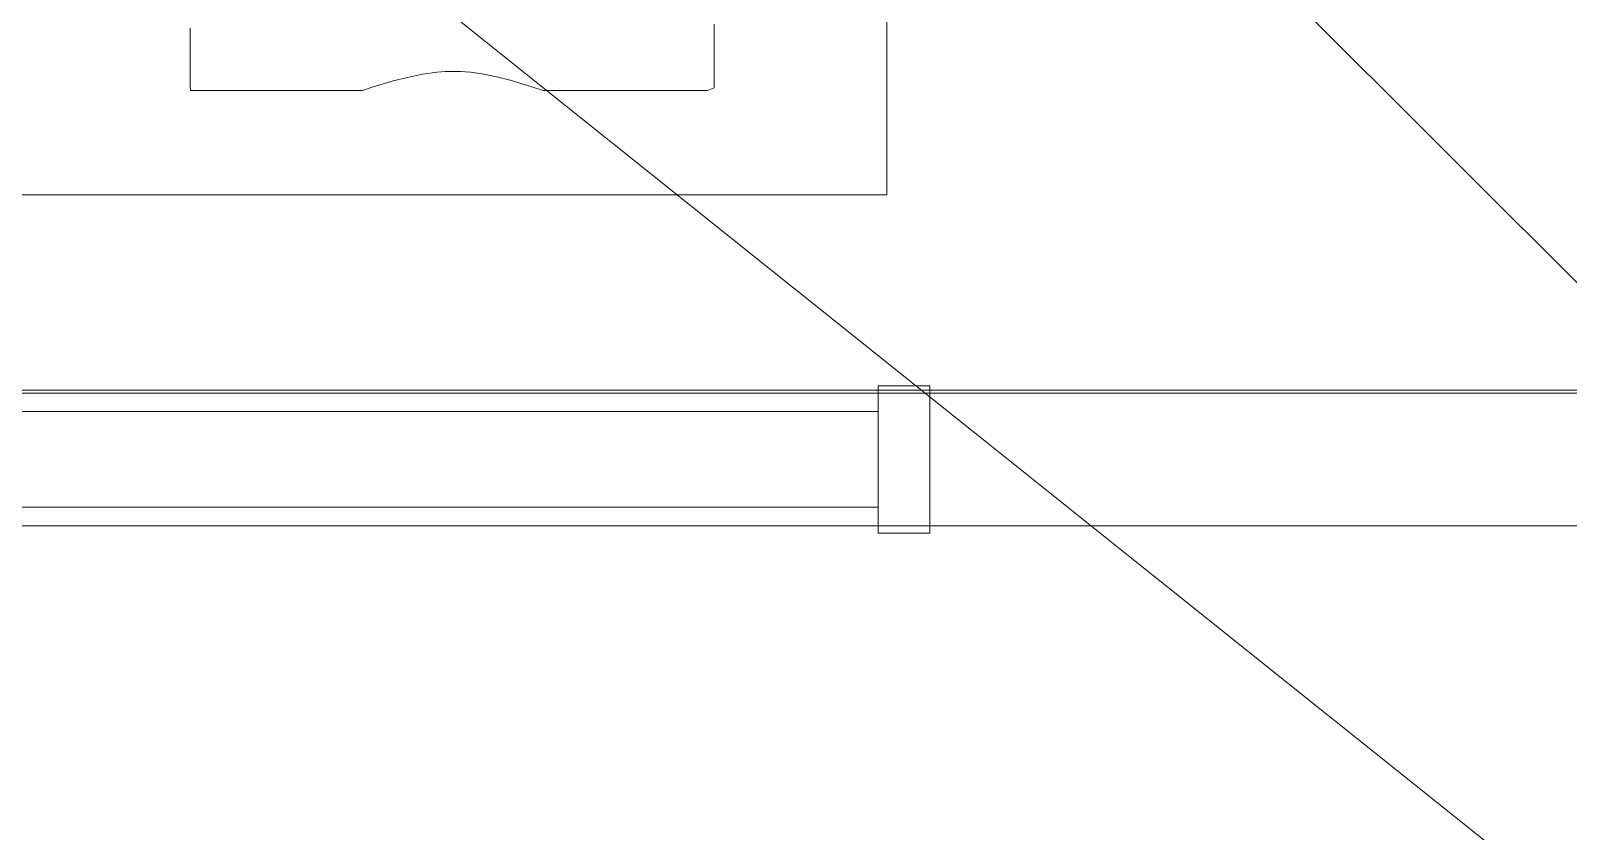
# Model space of a CAD drawing. Units: millimetres at full size, sheet at 1:100. Extents: x 3352 to 127672, y -40372 to 101181.
# Drawn here: x 67635 to 68678, y -5070 to -4526 of the extents above; entities that cross this region are included whole.
import ezdxf

# ---------------------------------------------------------------- set-up
doc = ezdxf.new("R2010")
doc.units = ezdxf.units.MM
doc.header["$LTSCALE"] = 100
doc.layers.add('0-0', color=134, linetype='Continuous', lineweight=18)

msp = doc.modelspace()

# ---------------------------------------------------------------- linework, layer by layer
at = {"layer": '0-0', "color": 140}
msp.add_line((65773.8, -1787), (69719.8, -5733), dxfattribs=at)
at = {"layer": '0-0', "color": 8}
for p, q in [((68216, -3337.9), (68216, -4637.9)), ((68216, -4637.9), (67396, -4637.9))]:
    msp.add_line(p, q, dxfattribs=at)
at = {"layer": '0-0', "color": 230}
msp.add_line((71347.2, -7256.7), (67583.5, -4245.4), dxfattribs=at)
at = {"layer": '0-0'}
for p, q in [((68210.2, -4767.4), (68210.2, -4867.4)), ((68210.2, -4767.4), (68245.2, -4767.4)), ((68245.2, -4767.4), (68245.2, -4867.4)), ((67396, -4772.4), (68210.2, -4772.4)), ((68210.2, -4772.4), (69096.2, -4772.4)), ((67383.5, -4784.9), (68210.2, -4784.9)), ((67318.5, -4849.9), (68210.2, -4849.9)), ((67306, -4862.4), (68210.2, -4862.4)), ((68210.2, -4862.4), (69096.2, -4862.4)), ((68210.2, -4867.4), (68245.2, -4867.4))]:
    msp.add_line(p, q, dxfattribs=at)
at = {"layer": '0-0', "color": 5}
msp.add_line((67396, -4772.4), (69649.8, -4772.4), dxfattribs=at)
at = {"layer": '0-0', "color": 3}
for p, q in [((69634.9, -4770.4), (67398, -4770.4)), ((69634.9, -4862.4), (67306, -4862.4))]:
    msp.add_line(p, q, dxfattribs=at)
at = {"layer": '0-0', "color": 5}
msp.add_lwpolyline([(69649.8, -4862.4), (67396, -4862.4), (67396, 5439.2)], dxfattribs=at)
at = {"layer": '0-0'}
for points in [[(67743.4, -4530.1), (67743.4, -4527.3), (67743.4, -4524.4)], [(68098.9, -4521.9), (68098.9, -4528.1), (68098.9, -4534.3), (68098.9, -4540.5), (68098.9, -4546.7), (68098.9, -4552.9), (68098.9, -4559.1), (68098.9, -4565.3), (68094.3, -4566.9), (68088.1, -4566.9), (68081.9, -4566.9), (68075.7, -4566.9), (68069.5, -4566.9), (68063.3, -4566.9), (68057.1, -4566.9), (68051, -4566.9)], [(67817.6, -4566.9), (67814.8, -4566.9), (67811.9, -4566.9), (67809.1, -4566.9), (67806.3, -4566.9), (67803.4, -4566.9), (67800.6, -4566.9), (67797.7, -4566.9), (67794.9, -4566.9), (67792, -4566.9), (67789.2, -4566.9), (67786.3, -4566.9), (67783.5, -4566.9), (67780.6, -4566.9), (67777.8, -4566.9), (67774.9, -4566.9), (67772.1, -4566.9), (67769.3, -4566.9), (67766.4, -4566.9), (67763.6, -4566.9), (67760.7, -4566.9), (67757.9, -4566.9), (67755, -4566.9), (67752.2, -4566.9), (67749.3, -4566.9), (67746.5, -4566.9), (67743.6, -4566.9), (67743.4, -4564.3), (67743.4, -4561.4), (67743.4, -4558.6), (67743.4, -4555.8), (67743.4, -4552.9), (67743.4, -4550.1), (67743.4, -4547.2), (67743.4, -4544.4), (67743.4, -4541.5), (67743.4, -4538.7), (67743.4, -4535.8), (67743.4, -4533), (67743.4, -4530.1)], [(68051, -4566.9), (68044.8, -4566.9), (68038.6, -4566.9), (68032.4, -4566.9), (68026.2, -4566.9), (68020, -4566.9), (68013.8, -4566.9), (68007.6, -4566.9), (68001.4, -4566.9), (67995.2, -4566.9), (67989, -4566.9), (67982.8, -4566.9), (67974.6, -4564.4), (67960.6, -4560.1), (67951.3, -4557.7), (67941.4, -4555.7), (67933.6, -4554.6), (67926.9, -4554.2), (67916.7, -4554.2), (67910.8, -4554.6), (67901, -4556), (67890.8, -4558.1), (67881.2, -4560.5), (67867.5, -4564.6), (67860.3, -4566.9), (67857.5, -4566.9), (67854.6, -4566.9), (67851.8, -4566.9), (67849, -4566.9), (67846.1, -4566.9), (67843.3, -4566.9), (67840.4, -4566.9), (67837.6, -4566.9), (67834.7, -4566.9), (67831.9, -4566.9), (67829, -4566.9), (67826.2, -4566.9), (67823.3, -4566.9), (67820.5, -4566.9), (67817.6, -4566.9)]]:
    msp.add_lwpolyline(points, dxfattribs=at)

doc.saveas('drawing.dxf')
